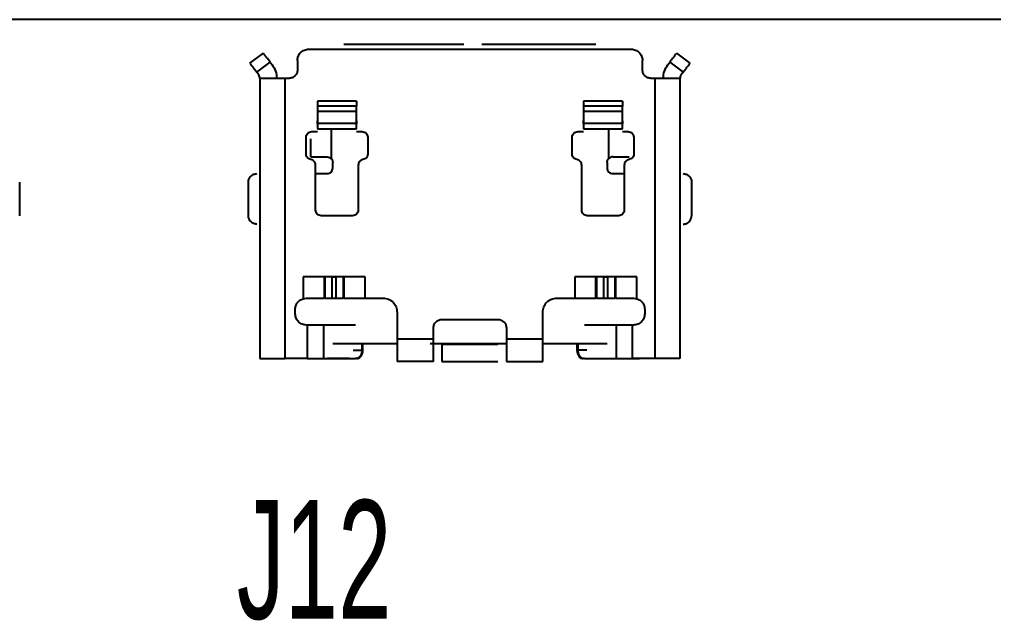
# Model space of a CAD drawing. Header units: millimetres. Extents: x 60 to 360, y 96 to 187.
# Drawn here: x 263.04 to 280.43, y 169.7 to 180.42 of the extents above; entities that cross this region are included whole.
import ezdxf

# ---------------------------------------------------------------- set-up
doc = ezdxf.new("R2010")
doc.units = ezdxf.units.MM
doc.styles.add('SLDTEXTSTYLE0', font='TXT', dxfattribs={"width": 0.605})

msp = doc.modelspace()

# ---------------------------------------------------------------- linework, layer by layer
at = {"color": 7, "linetype": 'Continuous', "lineweight": 25}
for p, q in [((280.978, 180.424), (249.345, 180.424)), ((267.155, 179.644), (267.395, 179.825)), ((268.204, 179.894), (273.964, 179.894)), ((268.834, 179.984), (270.974, 179.984)), ((271.294, 179.984), (273.334, 179.984)), ((274.773, 179.825), (275.012, 179.644)), ((267.276, 179.484), (267.515, 179.665)), ((267.515, 179.665), (267.553, 179.615)), ((268.004, 179.694), (268.004, 179.524)), ((274.164, 179.524), (274.164, 179.694)), ((274.614, 179.615), (274.652, 179.665)), ((274.652, 179.665), (274.892, 179.484)), ((267.314, 179.434), (267.276, 179.484)), ((274.892, 179.484), (274.854, 179.434)), ((267.334, 179.374), (267.334, 174.374)), ((267.854, 179.374), (267.784, 179.374)), ((267.784, 174.374), (267.784, 179.374)), ((274.384, 179.374), (274.314, 179.374)), ((274.384, 179.374), (274.384, 174.374)), ((274.834, 179.374), (274.834, 174.374)), ((269.059, 178.966), (268.359, 178.966)), ((273.809, 178.966), (273.109, 178.966)), ((269.059, 178.879), (268.359, 178.879)), ((268.359, 178.879), (268.359, 178.787)), ((268.359, 178.787), (269.059, 178.787)), ((268.359, 178.787), (268.359, 178.574)), ((269.059, 178.787), (269.059, 178.879)), ((269.059, 178.574), (269.059, 178.787)), ((273.809, 178.879), (273.109, 178.879)), ((273.109, 178.879), (273.109, 178.787)), ((273.109, 178.787), (273.809, 178.787)), ((273.109, 178.787), (273.109, 178.574)), ((273.809, 178.787), (273.809, 178.879)), ((273.809, 178.574), (273.809, 178.787)), ((268.359, 178.562), (268.359, 178.619)), ((269.059, 178.619), (269.059, 178.562)), ((273.109, 178.562), (273.109, 178.619)), ((273.809, 178.619), (273.809, 178.562)), ((268.359, 178.574), (269.059, 178.574)), ((268.359, 178.574), (268.359, 178.474)), ((268.359, 178.474), (269.059, 178.474)), ((269.059, 178.474), (269.059, 178.574)), ((273.109, 178.574), (273.809, 178.574)), ((273.109, 178.574), (273.109, 178.474)), ((273.109, 178.474), (273.809, 178.474)), ((273.809, 178.474), (273.809, 178.574)), ((268.159, 178.024), (268.159, 178.324)), ((268.259, 178.424), (268.359, 178.424)), ((269.059, 178.424), (269.159, 178.424)), ((269.259, 178.324), (269.259, 178.024)), ((272.909, 178.024), (272.909, 178.324)), ((273.009, 178.424), (273.109, 178.424)), ((273.809, 178.424), (273.909, 178.424)), ((274.009, 178.324), (274.009, 178.024)), ((268.329, 177.024), (268.329, 177.826)), ((268.634, 177.774), (268.634, 177.874)), ((269.089, 177.826), (269.089, 177.024)), ((273.079, 177.024), (273.079, 177.826)), ((273.534, 177.874), (273.534, 177.774)), ((273.839, 177.826), (273.839, 177.024)), ((268.347, 177.674), (268.534, 177.674)), ((273.634, 177.674), (273.83, 177.674)), ((273.83, 177.674), (273.838, 177.674)), ((273.838, 177.674), (273.838, 177.018)), ((263.041, 177.524), (263.041, 176.924)), ((267.128, 176.924), (267.128, 177.524)), ((275.041, 177.524), (275.041, 176.924)), ((268.989, 176.924), (268.429, 176.924)), ((273.739, 176.924), (273.179, 176.924)), ((268.104, 175.834), (268.104, 175.444)), ((269.214, 175.834), (268.104, 175.834)), ((268.478, 175.834), (268.478, 175.454)), ((268.5, 175.454), (268.5, 175.834)), ((268.625, 175.454), (268.625, 175.834)), ((268.625, 175.834), (268.693, 175.834)), ((268.625, 175.834), (268.693, 175.834)), ((268.693, 175.834), (268.625, 175.834)), ((268.693, 175.454), (268.693, 175.834)), ((268.818, 175.834), (268.818, 175.454)), ((268.84, 175.454), (268.84, 175.834)), ((269.214, 175.454), (269.214, 175.834)), ((272.954, 175.834), (272.954, 175.454)), ((274.064, 175.834), (272.954, 175.834)), ((273.328, 175.834), (273.328, 175.454)), ((273.35, 175.454), (273.35, 175.834)), ((273.475, 175.454), (273.475, 175.834)), ((273.475, 175.834), (273.543, 175.834)), ((273.475, 175.834), (273.543, 175.834)), ((273.543, 175.834), (273.475, 175.834)), ((273.543, 175.454), (273.543, 175.834)), ((273.668, 175.834), (273.668, 175.454)), ((273.69, 175.454), (273.69, 175.834)), ((274.064, 175.444), (274.064, 175.834)), ((268.104, 175.444), (268.164, 175.454)), ((268.5, 175.454), (268.478, 175.454)), ((268.625, 175.454), (268.693, 175.454)), ((268.84, 175.454), (268.818, 175.454)), ((269.214, 175.454), (269.534, 175.454)), ((272.634, 175.454), (272.954, 175.454)), ((273.35, 175.454), (273.328, 175.454)), ((273.475, 175.454), (273.543, 175.454)), ((273.69, 175.454), (273.668, 175.454)), ((274.004, 175.454), (274.064, 175.444)), ((267.964, 175.174), (267.964, 175.254)), ((269.784, 175.204), (269.784, 174.724)), ((272.384, 174.724), (272.384, 175.204)), ((274.204, 175.254), (274.204, 175.174)), ((268.164, 174.974), (268.179, 174.974)), ((268.179, 174.974), (268.179, 174.374)), ((269.04, 174.974), (268.469, 174.974)), ((268.469, 174.974), (268.469, 174.374)), ((270.584, 175.074), (271.584, 175.074)), ((273.699, 174.974), (273.128, 174.974)), ((273.699, 174.374), (273.699, 174.974)), ((273.988, 174.974), (274.004, 174.974)), ((273.988, 174.374), (273.988, 174.974)), ((270.434, 174.724), (270.434, 174.924)), ((271.734, 174.924), (271.734, 174.724)), ((268.635, 174.644), (269.784, 174.644)), ((269.154, 174.644), (269.154, 174.524)), ((269.173, 174.524), (269.173, 174.644)), ((270.434, 174.724), (269.784, 174.724)), ((270.371, 174.644), (271.734, 174.644)), ((271.584, 174.624), (270.584, 174.624)), ((270.584, 174.624), (270.584, 174.324)), ((272.384, 174.724), (271.734, 174.724)), ((272.384, 174.644), (273.533, 174.644)), ((272.995, 174.644), (272.995, 174.524)), ((273.013, 174.524), (273.013, 174.644)), ((269, 174.524), (269.154, 174.524)), ((273.168, 174.524), (273.013, 174.524)), ((268.179, 174.374), (267.784, 174.374)), ((268.058, 174.374), (267.944, 174.374)), ((268.469, 174.374), (269.04, 174.374)), ((268.934, 174.374), (268.535, 174.374)), ((270.434, 174.324), (269.784, 174.324)), ((270.584, 174.324), (271.584, 174.324)), ((271.734, 174.324), (272.384, 174.324)), ((273.128, 174.374), (273.699, 174.374)), ((273.234, 174.374), (273.633, 174.374)), ((274.384, 174.374), (273.988, 174.374)), ((274.224, 174.374), (274.109, 174.374))]:
    msp.add_line(p, q, dxfattribs=at)
at = {"color": 8, "linetype": 'Continuous', "lineweight": 25}
for p, q in [((268.604, 178.474), (268.604, 177.945)), ((273.564, 177.945), (273.564, 178.474)), ((268.24, 177.974), (268.24, 178.296))]:
    msp.add_line(p, q, dxfattribs=at)
at = {"color": 7, "linetype": 'Continuous', "lineweight": 25}
for points, knots in [([(267.515, 179.665), (267.5, 179.686), (267.468, 179.728), (267.428, 179.78), (267.4, 179.817), (267.397, 179.822), (267.395, 179.825)], [0, 0, 0, 0, 0.2499913, 0.4999989, 0.7500007, 1, 1, 1, 1]), ([(268.004, 179.694), (268.007, 179.72), (268.013, 179.772), (268.059, 179.839), (268.125, 179.885), (268.178, 179.891), (268.204, 179.894)], [0, 0, 0, 0, 0.249994, 0.5, 0.750006, 1, 1, 1, 1]), ([(273.964, 179.894), (273.99, 179.891), (274.043, 179.885), (274.109, 179.839), (274.155, 179.772), (274.161, 179.72), (274.164, 179.694)], [0, 0, 0, 0, 0.2499951, 0.4999927, 0.7500002, 1, 1, 1, 1]), ([(274.773, 179.825), (274.771, 179.822), (274.767, 179.817), (274.739, 179.78), (274.7, 179.728), (274.668, 179.686), (274.652, 179.665)], [0, 0, 0, 0, 0.250002, 0.500004, 0.750001, 1, 1, 1, 1]), ([(267.155, 179.644), (267.157, 179.642), (267.161, 179.637), (267.189, 179.6), (267.229, 179.547), (267.26, 179.505), (267.276, 179.484)], [0, 0, 0, 0, 0.249999, 0.499996, 0.749994, 1, 1, 1, 1]), ([(267.553, 179.615), (267.577, 179.578), (267.623, 179.504), (267.63, 179.417), (267.634, 179.374)], [0, 0, 0, 0, 0.499992, 1, 1, 1, 1]), ([(268.004, 179.524), (268.002, 179.504), (267.997, 179.465), (267.962, 179.415), (267.913, 179.381), (267.874, 179.376), (267.854, 179.374)], [0, 0, 0, 0, 0.2499984, 0.4999934, 0.7500016, 1, 1, 1, 1]), ([(274.314, 179.374), (274.294, 179.376), (274.255, 179.381), (274.205, 179.415), (274.171, 179.465), (274.166, 179.504), (274.164, 179.524)], [0, 0, 0, 0, 0.250003, 0.500002, 0.750001, 1, 1, 1, 1]), ([(274.534, 179.374), (274.538, 179.417), (274.545, 179.504), (274.591, 179.578), (274.614, 179.615)], [0, 0, 0, 0, 0.500003, 1, 1, 1, 1]), ([(274.892, 179.484), (274.908, 179.505), (274.939, 179.547), (274.979, 179.6), (275.007, 179.637), (275.011, 179.642), (275.012, 179.644)], [0, 0, 0, 0, 0.250007, 0.500006, 0.75, 1, 1, 1, 1]), ([(267.334, 179.374), (267.333, 179.385), (267.331, 179.406), (267.32, 179.425), (267.314, 179.434)], [0, 0, 0, 0, 0.500012, 1, 1, 1, 1]), ([(267.784, 179.374), (267.725, 179.374), (267.607, 179.374), (267.458, 179.374), (267.354, 179.374), (267.341, 179.374), (267.334, 179.374)], [0, 0, 0, 0, 0.250004, 0.500002, 0.749999, 1, 1, 1, 1]), ([(274.834, 179.374), (274.827, 179.374), (274.814, 179.374), (274.71, 179.374), (274.561, 179.374), (274.443, 179.374), (274.384, 179.374)], [0, 0, 0, 0, 0.250001, 0.499995, 0.749992, 1, 1, 1, 1]), ([(274.854, 179.434), (274.848, 179.425), (274.837, 179.406), (274.835, 179.385), (274.834, 179.374)], [0, 0, 0, 0, 0.499997, 1, 1, 1, 1]), ([(268.359, 178.966), (268.359, 178.957), (268.359, 178.94), (268.359, 178.915), (268.359, 178.894), (268.359, 178.884), (268.359, 178.879)], [0, 0, 0, 0, 0.250029, 0.500004, 0.75, 1, 1, 1, 1]), ([(269.059, 178.966), (269.059, 178.957), (269.059, 178.94), (269.059, 178.915), (269.059, 178.894), (269.059, 178.884), (269.059, 178.879)], [0, 0, 0, 0, 0.250029, 0.500004, 0.75, 1, 1, 1, 1]), ([(273.109, 178.966), (273.109, 178.957), (273.109, 178.94), (273.109, 178.915), (273.109, 178.894), (273.109, 178.884), (273.109, 178.879)], [0, 0, 0, 0, 0.250029, 0.500004, 0.75, 1, 1, 1, 1]), ([(273.809, 178.966), (273.809, 178.957), (273.809, 178.94), (273.809, 178.915), (273.809, 178.894), (273.809, 178.884), (273.809, 178.879)], [0, 0, 0, 0, 0.250029, 0.500004, 0.75, 1, 1, 1, 1]), ([(268.159, 178.324), (268.16, 178.337), (268.163, 178.363), (268.187, 178.396), (268.22, 178.419), (268.246, 178.422), (268.259, 178.424)], [0, 0, 0, 0, 0.249976, 0.500003, 0.749996, 1, 1, 1, 1]), ([(269.159, 178.424), (269.172, 178.422), (269.198, 178.419), (269.231, 178.396), (269.254, 178.363), (269.257, 178.337), (269.259, 178.324)], [0, 0, 0, 0, 0.2499849, 0.5000023, 0.7500197, 1, 1, 1, 1]), ([(272.909, 178.324), (272.91, 178.337), (272.913, 178.363), (272.937, 178.396), (272.97, 178.419), (272.996, 178.422), (273.009, 178.424)], [0, 0, 0, 0, 0.249979, 0.499996, 0.749993, 1, 1, 1, 1]), ([(273.909, 178.424), (273.922, 178.422), (273.948, 178.419), (273.981, 178.396), (274.004, 178.363), (274.007, 178.337), (274.009, 178.324)], [0, 0, 0, 0, 0.250007, 0.500004, 0.750021, 1, 1, 1, 1]), ([(268.244, 177.925), (268.232, 177.928), (268.209, 177.934), (268.182, 177.957), (268.163, 177.988), (268.16, 178.012), (268.159, 178.024)], [0, 0, 0, 0, 0.250008, 0.499996, 0.750028, 1, 1, 1, 1]), ([(268.24, 177.974), (268.283, 177.974), (268.368, 177.974), (268.478, 177.974), (268.534, 177.974)], [0, 0, 0, 0, 0.499998, 1, 1, 1, 1]), ([(268.329, 177.826), (268.328, 177.838), (268.325, 177.862), (268.306, 177.892), (268.278, 177.916), (268.255, 177.922), (268.244, 177.925)], [0, 0, 0, 0, 0.250001, 0.500001, 0.750013, 1, 1, 1, 1]), ([(268.534, 177.974), (268.546, 177.972), (268.565, 177.97), (268.588, 177.959), (268.599, 177.95), (268.604, 177.945)], [0, 0, 0, 0, 0.474758, 0.73119, 1, 1, 1, 1]), ([(268.604, 177.945), (268.608, 177.94), (268.617, 177.93), (268.627, 177.913), (268.633, 177.894), (268.634, 177.88), (268.634, 177.874)], [0, 0, 0, 0, 0.250004, 0.50003, 0.750026, 1, 1, 1, 1]), ([(269.174, 177.925), (269.162, 177.922), (269.139, 177.916), (269.112, 177.892), (269.093, 177.862), (269.09, 177.838), (269.089, 177.826)], [0, 0, 0, 0, 0.250007, 0.499994, 0.750003, 1, 1, 1, 1]), ([(269.259, 178.024), (269.258, 178.012), (269.255, 177.988), (269.236, 177.957), (269.208, 177.934), (269.185, 177.928), (269.174, 177.925)], [0, 0, 0, 0, 0.249976, 0.5, 0.750012, 1, 1, 1, 1]), ([(272.994, 177.925), (272.982, 177.928), (272.959, 177.934), (272.932, 177.957), (272.913, 177.988), (272.91, 178.012), (272.909, 178.024)], [0, 0, 0, 0, 0.25001, 0.500019, 0.750027, 1, 1, 1, 1]), ([(273.079, 177.826), (273.078, 177.838), (273.075, 177.862), (273.056, 177.892), (273.028, 177.916), (273.005, 177.922), (272.994, 177.925)], [0, 0, 0, 0, 0.250004, 0.500021, 0.750035, 1, 1, 1, 1]), ([(273.534, 177.874), (273.534, 177.88), (273.535, 177.894), (273.541, 177.913), (273.55, 177.93), (273.559, 177.94), (273.564, 177.945)], [0, 0, 0, 0, 0.249973, 0.499951, 0.749971, 1, 1, 1, 1]), ([(273.634, 177.974), (273.621, 177.973), (273.595, 177.97), (273.574, 177.954), (273.564, 177.945)], [0, 0, 0, 0, 0.500722, 1, 1, 1, 1]), ([(273.634, 177.974), (273.689, 177.974), (273.8, 177.974), (273.885, 177.974), (273.928, 177.974)], [0, 0, 0, 0, 0.499997, 1, 1, 1, 1]), ([(273.924, 177.925), (273.912, 177.922), (273.889, 177.916), (273.862, 177.892), (273.843, 177.862), (273.84, 177.838), (273.839, 177.826)], [0, 0, 0, 0, 0.249965, 0.499979, 0.749996, 1, 1, 1, 1]), ([(274.009, 178.024), (274.008, 178.012), (274.005, 177.988), (273.986, 177.957), (273.958, 177.934), (273.935, 177.928), (273.924, 177.925)], [0, 0, 0, 0, 0.249973, 0.499981, 0.74999, 1, 1, 1, 1]), ([(268.534, 177.674), (268.547, 177.675), (268.573, 177.678), (268.606, 177.701), (268.629, 177.734), (268.632, 177.761), (268.634, 177.774)], [0, 0, 0, 0, 0.250003, 0.499996, 0.750001, 1, 1, 1, 1]), ([(273.534, 177.774), (273.535, 177.761), (273.538, 177.734), (273.562, 177.701), (273.595, 177.678), (273.621, 177.675), (273.634, 177.674)], [0, 0, 0, 0, 0.250002, 0.499998, 0.749993, 1, 1, 1, 1]), ([(267.128, 177.524), (267.131, 177.543), (267.135, 177.583), (267.17, 177.632), (267.219, 177.667), (267.259, 177.672), (267.278, 177.674)], [0, 0, 0, 0, 0.2499961, 0.5000051, 0.7499975, 1, 1, 1, 1]), ([(274.891, 177.674), (274.911, 177.672), (274.95, 177.667), (275, 177.632), (275.034, 177.583), (275.039, 177.543), (275.041, 177.524)], [0, 0, 0, 0, 0.249989, 0.499984, 0.750005, 1, 1, 1, 1]), ([(267.278, 176.774), (267.259, 176.776), (267.219, 176.781), (267.17, 176.815), (267.135, 176.865), (267.131, 176.904), (267.128, 176.924)], [0, 0, 0, 0, 0.250006, 0.500002, 0.750001, 1, 1, 1, 1]), ([(268.429, 176.924), (268.416, 176.925), (268.39, 176.928), (268.357, 176.951), (268.333, 176.984), (268.33, 177.011), (268.329, 177.024)], [0, 0, 0, 0, 0.249996, 0.5, 0.750004, 1, 1, 1, 1]), ([(269.089, 177.024), (269.087, 177.011), (269.084, 176.984), (269.061, 176.951), (269.028, 176.928), (269.002, 176.925), (268.989, 176.924)], [0, 0, 0, 0, 0.250001, 0.499995, 0.750023, 1, 1, 1, 1]), ([(273.179, 176.924), (273.166, 176.925), (273.14, 176.928), (273.107, 176.951), (273.083, 176.984), (273.08, 177.011), (273.079, 177.024)], [0, 0, 0, 0, 0.2499997, 0.5000066, 0.7500003, 1, 1, 1, 1]), ([(273.839, 177.024), (273.837, 177.011), (273.834, 176.984), (273.811, 176.951), (273.778, 176.928), (273.752, 176.925), (273.739, 176.924)], [0, 0, 0, 0, 0.2499997, 0.4999934, 0.7500003, 1, 1, 1, 1]), ([(274.891, 176.774), (274.911, 176.776), (274.95, 176.781), (275, 176.815), (275.034, 176.865), (275.039, 176.904), (275.041, 176.924)], [0, 0, 0, 0, 0.249993, 0.499991, 0.750001, 1, 1, 1, 1]), ([(267.964, 175.254), (267.966, 175.275), (267.97, 175.317), (268, 175.374), (268.045, 175.42), (268.084, 175.436), (268.104, 175.444)], [0, 0, 0, 0, 0.249995, 0.500002, 0.750001, 1, 1, 1, 1]), ([(268.164, 175.454), (268.195, 175.454), (268.258, 175.454), (268.344, 175.454), (268.42, 175.454), (268.459, 175.454), (268.478, 175.454)], [0, 0, 0, 0, 0.249996, 0.499995, 0.749996, 1, 1, 1, 1]), ([(268.5, 175.454), (268.507, 175.454), (268.523, 175.454), (268.553, 175.454), (268.588, 175.454), (268.612, 175.454), (268.625, 175.454)], [0, 0, 0, 0, 0.250013, 0.500009, 0.749992, 1, 1, 1, 1]), ([(268.693, 175.454), (268.705, 175.454), (268.73, 175.454), (268.764, 175.454), (268.795, 175.454), (268.81, 175.454), (268.818, 175.454)], [0, 0, 0, 0, 0.250008, 0.499991, 0.749987, 1, 1, 1, 1]), ([(268.84, 175.454), (268.862, 175.454), (268.908, 175.454), (269, 175.454), (269.104, 175.454), (269.177, 175.454), (269.214, 175.454)], [0, 0, 0, 0, 0.249998, 0.500004, 0.749997, 1, 1, 1, 1]), ([(269.534, 175.454), (269.567, 175.45), (269.632, 175.443), (269.715, 175.385), (269.773, 175.302), (269.78, 175.237), (269.784, 175.204)], [0, 0, 0, 0, 0.2499981, 0.5000017, 0.75, 1, 1, 1, 1]), ([(272.384, 175.204), (272.388, 175.237), (272.395, 175.302), (272.453, 175.385), (272.536, 175.443), (272.601, 175.45), (272.634, 175.454)], [0, 0, 0, 0, 0.249997, 0.5, 0.750003, 1, 1, 1, 1]), ([(272.954, 175.454), (272.991, 175.454), (273.064, 175.454), (273.168, 175.454), (273.26, 175.454), (273.305, 175.454), (273.328, 175.454)], [0, 0, 0, 0, 0.250003, 0.499996, 0.750002, 1, 1, 1, 1]), ([(273.35, 175.454), (273.357, 175.454), (273.373, 175.454), (273.403, 175.454), (273.438, 175.454), (273.462, 175.454), (273.475, 175.454)], [0, 0, 0, 0, 0.249983, 0.500003, 0.749989, 1, 1, 1, 1]), ([(273.543, 175.454), (273.555, 175.454), (273.58, 175.454), (273.614, 175.454), (273.645, 175.454), (273.66, 175.454), (273.668, 175.454)], [0, 0, 0, 0, 0.250013, 0.500001, 0.749982, 1, 1, 1, 1]), ([(273.69, 175.454), (273.709, 175.454), (273.748, 175.454), (273.824, 175.454), (273.91, 175.454), (273.973, 175.454), (274.004, 175.454)], [0, 0, 0, 0, 0.249997, 0.500006, 0.750004, 1, 1, 1, 1]), ([(274.064, 175.444), (274.084, 175.436), (274.123, 175.42), (274.168, 175.374), (274.198, 175.317), (274.202, 175.275), (274.204, 175.254)], [0, 0, 0, 0, 0.250001, 0.500002, 0.750003, 1, 1, 1, 1]), ([(268.164, 174.974), (268.138, 174.977), (268.085, 174.983), (268.019, 175.029), (267.973, 175.095), (267.967, 175.148), (267.964, 175.174)], [0, 0, 0, 0, 0.249999, 0.499992, 0.750001, 1, 1, 1, 1]), ([(274.204, 175.174), (274.201, 175.148), (274.195, 175.095), (274.149, 175.029), (274.083, 174.983), (274.03, 174.977), (274.004, 174.974)], [0, 0, 0, 0, 0.249997, 0.500007, 0.75, 1, 1, 1, 1]), ([(268.469, 174.974), (268.425, 174.974), (268.338, 174.974), (268.232, 174.974), (268.179, 174.974)], [0, 0, 0, 0, 0.500003, 1, 1, 1, 1]), ([(270.434, 174.924), (270.436, 174.943), (270.441, 174.983), (270.475, 175.032), (270.525, 175.067), (270.564, 175.072), (270.584, 175.074)], [0, 0, 0, 0, 0.2499992, 0.5000082, 0.7500039, 1, 1, 1, 1]), ([(271.584, 175.074), (271.604, 175.072), (271.643, 175.067), (271.692, 175.032), (271.727, 174.983), (271.732, 174.943), (271.734, 174.924)], [0, 0, 0, 0, 0.249996, 0.499992, 0.750001, 1, 1, 1, 1]), ([(273.988, 174.974), (273.936, 174.974), (273.83, 174.974), (273.743, 174.974), (273.699, 174.974)], [0, 0, 0, 0, 0.499997, 1, 1, 1, 1]), ([(269.784, 174.724), (269.784, 174.671), (269.784, 174.567), (269.784, 174.434), (269.784, 174.342), (269.784, 174.33), (269.784, 174.324)], [0, 0, 0, 0, 0.249997, 0.499997, 0.75, 1, 1, 1, 1]), ([(270.434, 174.324), (270.434, 174.33), (270.434, 174.342), (270.434, 174.434), (270.434, 174.567), (270.434, 174.671), (270.434, 174.724)], [0, 0, 0, 0, 0.25, 0.500003, 0.750003, 1, 1, 1, 1]), ([(271.734, 174.724), (271.734, 174.671), (271.734, 174.567), (271.734, 174.434), (271.734, 174.342), (271.734, 174.33), (271.734, 174.324)], [0, 0, 0, 0, 0.249997, 0.499997, 0.75, 1, 1, 1, 1]), ([(272.384, 174.324), (272.384, 174.33), (272.384, 174.342), (272.384, 174.434), (272.384, 174.567), (272.384, 174.671), (272.384, 174.724)], [0, 0, 0, 0, 0.25, 0.500003, 0.750003, 1, 1, 1, 1]), ([(269.154, 174.524), (269.153, 174.504), (269.149, 174.465), (269.123, 174.415), (269.085, 174.381), (269.055, 174.376), (269.04, 174.374)], [0, 0, 0, 0, 0.249999, 0.500008, 0.750006, 1, 1, 1, 1]), ([(269.062, 174.374), (269.076, 174.376), (269.105, 174.381), (269.142, 174.415), (269.168, 174.465), (269.171, 174.504), (269.173, 174.524)], [0, 0, 0, 0, 0.250001, 0.499998, 0.750003, 1, 1, 1, 1]), ([(272.995, 174.524), (272.996, 174.504), (273, 174.465), (273.026, 174.415), (273.062, 174.381), (273.092, 174.376), (273.106, 174.374)], [0, 0, 0, 0, 0.249997, 0.500003, 0.75001, 1, 1, 1, 1]), ([(273.128, 174.374), (273.113, 174.376), (273.083, 174.381), (273.045, 174.415), (273.019, 174.465), (273.015, 174.504), (273.013, 174.524)], [0, 0, 0, 0, 0.250003, 0.499998, 0.750004, 1, 1, 1, 1]), ([(267.334, 174.374), (267.341, 174.374), (267.354, 174.374), (267.458, 174.374), (267.607, 174.374), (267.725, 174.374), (267.784, 174.374)], [0, 0, 0, 0, 0.250001, 0.499998, 0.749996, 1, 1, 1, 1]), ([(267.944, 174.374), (267.904, 174.374), (267.845, 174.374), (267.799, 174.374), (267.784, 174.374)], [0, 0, 0, 0, 0.682895, 1, 1, 1, 1]), ([(268.179, 174.374), (268.178, 174.374), (268.159, 174.374), (268.118, 174.374), (268.078, 174.374), (268.058, 174.374)], [0, 0, 0, 0, 0.04646, 0.52322, 1, 1, 1, 1]), ([(268.179, 174.374), (268.232, 174.374), (268.338, 174.374), (268.425, 174.374), (268.469, 174.374)], [0, 0, 0, 0, 0.499997, 1, 1, 1, 1]), ([(273.699, 174.374), (273.743, 174.374), (273.83, 174.374), (273.936, 174.374), (273.988, 174.374)], [0, 0, 0, 0, 0.500003, 1, 1, 1, 1]), ([(273.989, 174.374), (273.99, 174.374), (274.009, 174.374), (274.05, 174.374), (274.09, 174.374), (274.109, 174.374)], [0, 0, 0, 0, 0.046488, 0.523205, 1, 1, 1, 1]), ([(274.384, 174.374), (274.369, 174.374), (274.323, 174.374), (274.264, 174.374), (274.224, 174.374)], [0, 0, 0, 0, 0.3171183, 1, 1, 1, 1]), ([(274.834, 174.374), (274.827, 174.374), (274.814, 174.374), (274.71, 174.374), (274.561, 174.374), (274.443, 174.374), (274.384, 174.374)], [0, 0, 0, 0, 0.250001, 0.499995, 0.749992, 1, 1, 1, 1])]:
    msp.add_open_spline(points, degree=3, knots=knots, dxfattribs=at)

# ---------------------------------------------------------------- texts
at = {"color": 7, "linetype": 'Continuous', "lineweight": 0, "insert": (266.921, 171.85), "char_height": 2.1167, "attachment_point": 1, "style": 'SLDTEXTSTYLE0'}
msp.add_mtext('J12', dxfattribs=at)

doc.saveas('drawing.dxf')
